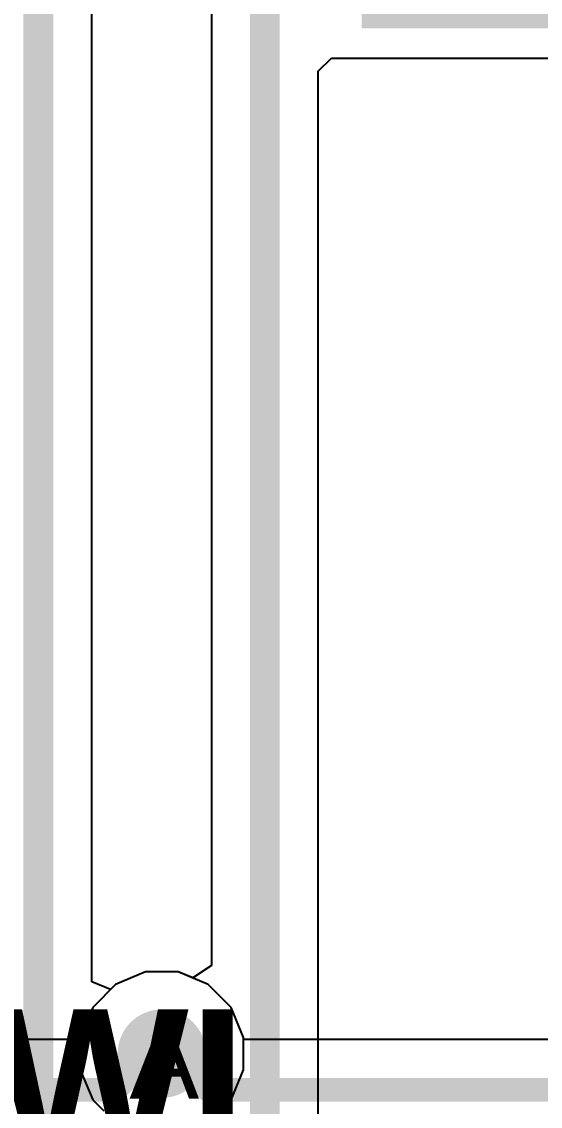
# Model space of a CAD drawing. Header units: inches. Extents: x 0 to 208, y 0 to 213.
# Drawn here: x 1.7375 to 1.8762, y 3.5576 to 3.8471 of the extents above; entities that cross this region are included whole.
import ezdxf

# ---------------------------------------------------------------- set-up
doc = ezdxf.new("R2010")
doc.units = ezdxf.units.IN
doc.header["$MEASUREMENT"] = 0
for name, color, linetype in [('Bottom Layer', 5, 'Continuous'), ('Drill Drawing', 1, 'Continuous'), ('L2_GND1', 16, 'Continuous'), ('L3_SIG1', 76, 'Continuous'), ('L4_PWR', 90, 'Continuous'), ('L5_GND2', 156, 'Continuous'), ('L6_SIG2', 130, 'Continuous'), ('L7_GND3', 216, 'Continuous'), ('Top Layer', 1, 'Continuous'), ('Top Overlay', 2, 'Continuous'), ('Top Solder', 216, 'Continuous'), ('Via Holes', 16, 'Continuous')]:
    doc.layers.add(name, color=color, linetype=linetype)
doc.styles.add('Arial', font='', dxfattribs={"height": 0.2})
doc.styles.add('Arial_Bold', font='', dxfattribs={"height": 0.2})
doc.styles.get('Arial').set_extended_font_data('Arial')
doc.styles.get('Arial_Bold').set_extended_font_data('Arial', bold=True)

# ---------------------------------------------------------------- blocks, each defined once
blk = doc.blocks.new('PJ_332D_6A_517')
at = {"layer": 'Top Solder'}
blk.add_hatch(color=216, dxfattribs=at).paths.add_polyline_path([(0.10823, -0.21755), (0.10823, -0.1545), (0.17523, -0.1545), (0.17523, -0.21755)])

msp = doc.modelspace()

# ---------------------------------------------------------------- hatches: boundary and pattern name
at = {"layer": 'Bottom Layer'}
h = msp.add_hatch(color=5, dxfattribs=at)
edge = h.paths.add_edge_path()
edge.add_arc((1.775, 3.57165), 0.01181, 0, 360)
at = {"layer": 'L2_GND1'}
h = msp.add_hatch(color=16, dxfattribs=at)
edge = h.paths.add_edge_path()
edge.add_arc((1.775, 3.57165), 0.01181, 0, 360)
at = {"layer": 'L3_SIG1'}
h = msp.add_hatch(color=76, dxfattribs=at)
edge = h.paths.add_edge_path()
edge.add_arc((1.775, 3.57165), 0.01181, 0, 360)
at = {"layer": 'L4_PWR'}
h = msp.add_hatch(color=90, dxfattribs=at)
edge = h.paths.add_edge_path()
edge.add_arc((1.775, 3.57165), 0.01181, 0, 360)
at = {"layer": 'L5_GND2'}
h = msp.add_hatch(color=156, dxfattribs=at)
edge = h.paths.add_edge_path()
edge.add_arc((1.775, 3.57165), 0.01181, 0, 360)
at = {"layer": 'L6_SIG2'}
h = msp.add_hatch(color=130, dxfattribs=at)
edge = h.paths.add_edge_path()
edge.add_arc((1.775, 3.57165), 0.01181, 0, 360)
at = {"layer": 'L7_GND3'}
h = msp.add_hatch(color=216, dxfattribs=at)
edge = h.paths.add_edge_path()
edge.add_arc((1.775, 3.57165), 0.01181, 0, 360)
at = {"layer": 'Top Layer'}
h = msp.add_hatch(color=1, dxfattribs=at)
edge = h.paths.add_edge_path()
edge.add_arc((1.775, 3.57165), 0.01181, 0, 360)
at = {"layer": 'Via Holes'}
h = msp.add_hatch(color=7, dxfattribs=at)
edge = h.paths.add_edge_path()
edge.add_arc((1.775, 3.57165), 0.00591, 0, 360)

# ---------------------------------------------------------------- linework, layer by layer
at = {"layer": 'Bottom Layer'}
for p, q in [((1.77066, 3.59346), (1.76265, 3.59014)), ((1.77934, 3.59346), (1.77066, 3.59346)), ((1.78735, 3.59014), (1.77934, 3.59346)), ((1.76265, 3.59014), (1.75651, 3.584)), ((1.79349, 3.584), (1.78735, 3.59014)), ((1.75651, 3.584), (1.75319, 3.57598)), ((1.79681, 3.57598), (1.79349, 3.584)), ((1.75319, 3.57598), (1.75319, 3.56731)), ((1.79681, 3.57542), (1.79681, 3.57598)), ((2.08644, 3.57542), (1.79681, 3.57542)), ((1.75319, 3.56731), (1.75651, 3.55929)), ((1.75651, 3.55929), (1.75947, 3.55634))]:
    msp.add_line(p, q, dxfattribs=at)
for points in [[(1.775, 3.57165, 0.00633, 0.00633, 0), (1.77771, 3.57165, 0.00633, 0.00633, 0)], [(1.77771, 3.57165, 0.00633, 0.00633, 0), (1.78735, 3.562, 0.00633, 0.00633, 0)], [(1.78735, 3.562, 0.00633, 0.00633, 0), (2.092, 3.562, 0.00633, 0.00633, 0)]]:
    msp.add_lwpolyline(points, format="xyseb", dxfattribs=at)
for points in [[(1.77342, 3.57165, 0.00316, 0.00316, 1), (1.77658, 3.57165, 0.00316, 0.00316, 1)], [(1.77613, 3.57165, 0.00316, 0.00316, 1), (1.77929, 3.57165, 0.00316, 0.00316, 1)], [(1.77613, 3.57165, 0.00316, 0.00316, 1), (1.77929, 3.57165, 0.00316, 0.00316, 1)], [(1.78577, 3.562, 0.00316, 0.00316, 1), (1.78894, 3.562, 0.00316, 0.00316, 1)], [(1.78577, 3.562, 0.00316, 0.00316, 1), (1.78894, 3.562, 0.00316, 0.00316, 1)]]:
    msp.add_lwpolyline(points, format="xyseb", close=True, dxfattribs=at)
at = {"layer": 'L2_GND1'}
for p, q in [((1.77066, 3.59346), (1.76265, 3.59014)), ((1.77934, 3.59346), (1.77066, 3.59346)), ((1.78735, 3.59014), (1.77934, 3.59346)), ((1.76265, 3.59014), (1.75651, 3.584)), ((1.79349, 3.584), (1.78735, 3.59014)), ((1.75651, 3.584), (1.75319, 3.57598)), ((1.79681, 3.57598), (1.79349, 3.584)), ((1.75319, 3.57598), (1.75319, 3.56731)), ((1.79681, 3.56731), (1.79681, 3.57598)), ((1.75319, 3.56731), (1.75651, 3.55929)), ((1.79349, 3.55929), (1.79681, 3.56731)), ((1.75651, 3.55929), (1.75947, 3.55634)), ((1.79053, 3.55634), (1.79349, 3.55929))]:
    msp.add_line(p, q, dxfattribs=at)
at = {"layer": 'L3_SIG1'}
for p, q in [((1.75627, 3.59084), (1.75627, 3.88309)), ((1.77066, 3.59346), (1.76265, 3.59014)), ((1.77934, 3.59346), (1.77066, 3.59346)), ((1.78735, 3.59014), (1.77934, 3.59346)), ((1.76127, 3.58877), (1.75627, 3.59084)), ((1.76265, 3.59014), (1.76127, 3.58877)), ((1.79349, 3.584), (1.78735, 3.59014)), ((1.79681, 3.57598), (1.79349, 3.584)), ((1.79681, 3.56731), (1.79681, 3.57598)), ((1.79349, 3.55929), (1.79681, 3.56731)), ((1.79053, 3.55634), (1.79349, 3.55929))]:
    msp.add_line(p, q, dxfattribs=at)
msp.add_lwpolyline([(1.742, 3.453, 0.008, 0.008, 0), (1.742, 3.889, 0.008, 0.008, 0)], format="xyseb", dxfattribs=at)
at = {"layer": 'L4_PWR'}
for p, q in [((1.77066, 3.59346), (1.76265, 3.59014)), ((1.77934, 3.59346), (1.77066, 3.59346)), ((1.78735, 3.59014), (1.77934, 3.59346)), ((1.76265, 3.59014), (1.75651, 3.584)), ((1.79349, 3.584), (1.78735, 3.59014)), ((1.75651, 3.584), (1.75319, 3.57598)), ((1.79681, 3.57598), (1.79349, 3.584)), ((1.75319, 3.57598), (1.75319, 3.56731)), ((1.79681, 3.56731), (1.79681, 3.57598)), ((1.75319, 3.56731), (1.75651, 3.55929)), ((1.79349, 3.55929), (1.79681, 3.56731)), ((1.75651, 3.55929), (1.75947, 3.55634)), ((1.79053, 3.55634), (1.79349, 3.55929))]:
    msp.add_line(p, q, dxfattribs=at)
at = {"layer": 'L5_GND2'}
for p, q in [((1.77066, 3.59346), (1.76265, 3.59014)), ((1.77934, 3.59346), (1.77066, 3.59346)), ((1.78735, 3.59014), (1.77934, 3.59346)), ((1.76265, 3.59014), (1.75651, 3.584)), ((1.79349, 3.584), (1.78735, 3.59014)), ((1.75651, 3.584), (1.75319, 3.57598)), ((1.79681, 3.57598), (1.79349, 3.584)), ((1.75319, 3.57598), (1.75319, 3.56731)), ((1.79681, 3.56731), (1.79681, 3.57598)), ((1.75319, 3.56731), (1.75651, 3.55929)), ((1.79349, 3.55929), (1.79681, 3.56731)), ((1.75651, 3.55929), (1.75947, 3.55634)), ((1.79053, 3.55634), (1.79349, 3.55929))]:
    msp.add_line(p, q, dxfattribs=at)
at = {"layer": 'L6_SIG2'}
for p, q in [((1.77066, 3.59346), (1.76265, 3.59014)), ((1.77934, 3.59346), (1.77066, 3.59346)), ((1.78735, 3.59014), (1.77934, 3.59346)), ((1.76265, 3.59014), (1.75651, 3.584)), ((1.79349, 3.584), (1.78735, 3.59014)), ((1.75651, 3.584), (1.75319, 3.57598)), ((1.79681, 3.57598), (1.79349, 3.584)), ((1.75319, 3.57598), (1.75319, 3.56731)), ((1.79681, 3.56731), (1.79681, 3.57598)), ((1.75319, 3.56731), (1.75651, 3.55929)), ((1.79349, 3.55929), (1.79681, 3.56731)), ((1.75651, 3.55929), (1.75947, 3.55634)), ((1.79053, 3.55634), (1.79349, 3.55929))]:
    msp.add_line(p, q, dxfattribs=at)
at = {"layer": 'L7_GND3'}
for p, q in [((1.77066, 3.59346), (1.76265, 3.59014)), ((1.77934, 3.59346), (1.77066, 3.59346)), ((1.78735, 3.59014), (1.77934, 3.59346)), ((1.76265, 3.59014), (1.75651, 3.584)), ((1.79349, 3.584), (1.78735, 3.59014)), ((1.75651, 3.584), (1.75319, 3.57598)), ((1.79681, 3.57598), (1.79349, 3.584)), ((1.75319, 3.57598), (1.75319, 3.56731)), ((1.79681, 3.56731), (1.79681, 3.57598)), ((1.75319, 3.56731), (1.75651, 3.55929)), ((1.79349, 3.55929), (1.79681, 3.56731)), ((1.75651, 3.55929), (1.75947, 3.55634)), ((1.79053, 3.55634), (1.79349, 3.55929))]:
    msp.add_line(p, q, dxfattribs=at)
at = {"layer": 'Top Layer'}
for p, q in [((1.78825, 3.93056), (1.78825, 3.59518)), ((1.8168, 3.83392), (1.82037, 3.83736)), ((1.82037, 3.83736), (1.8218, 3.83736)), ((1.8218, 3.83736), (1.90337, 3.83736)), ((1.8168, 3.17638), (1.8168, 3.83392)), ((1.77066, 3.59346), (1.76265, 3.59014)), ((1.77934, 3.59346), (1.77066, 3.59346)), ((1.78325, 3.59184), (1.77934, 3.59346)), ((1.78825, 3.59518), (1.78325, 3.59184)), ((1.76265, 3.59014), (1.75651, 3.584)), ((1.75651, 3.584), (1.75319, 3.57598)), ((1.75319, 3.57598), (1.75319, 3.57542)), ((1.75319, 3.57542), (1.72558, 3.57542))]:
    msp.add_line(p, q, dxfattribs=at)
for points in [[(1.80253, 3.12701, 0.008, 0.008, 0), (1.80253, 3.93647, 0.008, 0.008, 0)], [(1.76265, 3.562, 0.00633, 0.00633, 0), (1.77229, 3.57165, 0.00633, 0.00633, 0)], [(1.77229, 3.57165, 0.00633, 0.00633, 0), (1.775, 3.57165, 0.00633, 0.00633, 0)], [(1.72002, 3.562, 0.00633, 0.00633, 0), (1.76265, 3.562, 0.00633, 0.00633, 0)]]:
    msp.add_lwpolyline(points, format="xyseb", dxfattribs=at)
for points in [[(1.77071, 3.57165, 0.00316, 0.00316, 1), (1.77387, 3.57165, 0.00316, 0.00316, 1)], [(1.77071, 3.57165, 0.00316, 0.00316, 1), (1.77387, 3.57165, 0.00316, 0.00316, 1)], [(1.77342, 3.57165, 0.00316, 0.00316, 1), (1.77658, 3.57165, 0.00316, 0.00316, 1)], [(1.76106, 3.562, 0.00316, 0.00316, 1), (1.76423, 3.562, 0.00316, 0.00316, 1)], [(1.76106, 3.562, 0.00316, 0.00316, 1), (1.76423, 3.562, 0.00316, 0.00316, 1)]]:
    msp.add_lwpolyline(points, format="xyseb", close=True, dxfattribs=at)

# ---------------------------------------------------------------- block references
msp.add_blockref('PJ_332D_6A_517', (1.72014, 4.06291))

# ---------------------------------------------------------------- texts
at = {"layer": 'Drill Drawing', "style": 'Arial'}
msp.add_text('A', height=0.02, dxfattribs=at).set_placement((1.76634, 3.55965))
at = {"layer": 'Top Overlay', "style": 'Arial_Bold'}
msp.add_text('VCC_IO_WL', height=0.04, rotation=360, dxfattribs=at).set_placement((1.49033, 3.54346))

doc.saveas('drawing.dxf')
